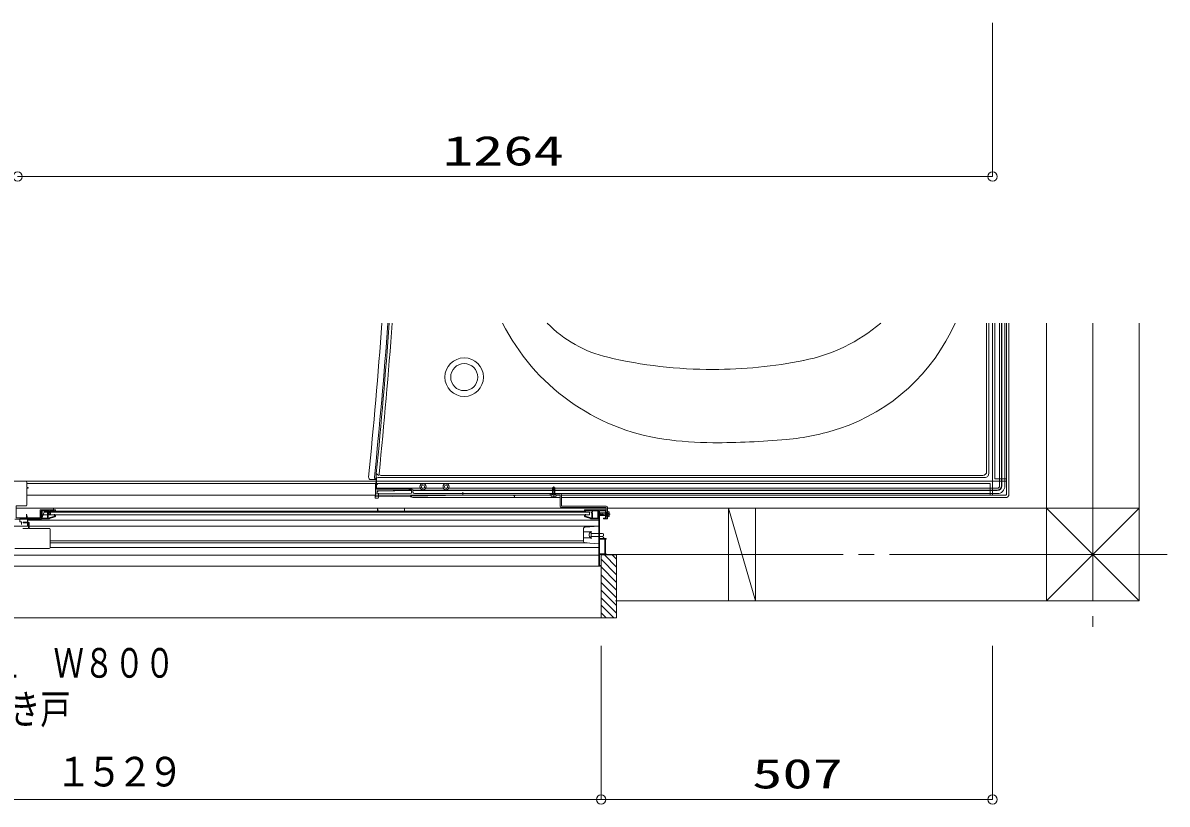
# Model space of a CAD drawing. Units: millimetres on the paper. Extents: x -305 to 305, y -152 to 152.
# Drawn here: x -115.3 to -41.1, y -68.4 to -17.7 of the extents above; entities that cross this region are included whole.
import ezdxf
from ezdxf.enums import TextEntityAlignment as Align

# ---------------------------------------------------------------- set-up
doc = ezdxf.new("R2010")
doc.units = ezdxf.units.MM
doc.linetypes.add('LONG_CHAIN', pattern=[21, 18, -1, 1, -1])
doc.layers.add('0-0_0', color=7, linetype='Continuous', lineweight=9)
doc.layers.add('0-1_VIEW0001', color=7, linetype='Continuous', lineweight=9)
doc.styles.add('ＭＳ ゴシック', font='')
doc.styles.get('ＭＳ ゴシック').set_extended_font_data('MS Gothic')

# ---------------------------------------------------------------- blocks, each defined once
blk = doc.blocks.new('_ORIGIN')
at = {"layer": '0-0_0'}
blk.add_line((0, 0), (-1, 0), dxfattribs=at)
blk.add_circle((0, 0), 0.5, dxfattribs=at)

msp = doc.modelspace()

# ---------------------------------------------------------------- linework, layer by layer
at = {"layer": '0-1_VIEW0001'}
for p, q in [((-52.434, -17.717), (-52.434, -27.676)), ((-53.034, -27.676), (-115.034, -27.676)), ((-52.818, -46.795), (-52.818, -37.177)), ((-52.684, -46.929), (-52.684, -37.177)), ((-52.434, -37.177), (-52.434, -47.404)), ((-52.284, -37.177), (-52.284, -47.279)), ((-51.984, -47.729), (-51.984, -37.177)), ((-51.852, -47.71), (-51.852, -37.177)), ((-51.834, -47.729), (-51.834, -37.177)), ((-51.634, -47.729), (-51.634, -37.177)), ((-51.534, -48.279), (-51.534, -37.177)), ((-51.534, -37.177), (-51.534, -47.429)), ((-51.374, -48.279), (-51.374, -37.177)), ((-48.934, -37.177), (-48.934, -55.177)), ((-42.934, -37.177), (-42.934, -55.177)), ((-92.434, -47.429), (-152.259, -47.429)), ((-152.259, -47.429), (-52.459, -47.429)), ((-115.084, -47.429), (-115.769, -47.429)), ((-92.736, -47.316), (-92.35, -47.319)), ((-92.384, -47.895), (-92.384, -46.927)), ((-92.208, -47.045), (-92.384, -46.927)), ((-92.367, -47.879), (-92.367, -47.279)), ((-52.934, -47.179), (-92.267, -47.179)), ((-53.068, -47.045), (-92.097, -47.045)), ((-52.434, -47.454), (-52.434, -48.329)), ((-52.409, -47.429), (-51.534, -47.429)), ((-52.284, -47.279), (-51.534, -47.279)), ((-115.034, -47.579), (-52.584, -47.579)), ((-92.434, -47.576), (-92.434, -47.577)), ((-92.434, -47.577), (-92.434, -47.647)), ((-92.434, -47.647), (-92.434, -48.042)), ((-92.434, -48.042), (-92.434, -48.141)), ((-92.434, -48.141), (-92.434, -48.227)), ((-92.434, -48.202), (-92.334, -48.209)), ((-92.367, -47.929), (-92.384, -47.895)), ((-92.367, -47.929), (-92.367, -47.879)), ((-89.532, -47.879), (-92.367, -47.879)), ((-90.066, -47.929), (-92.367, -47.929)), ((-92.334, -48.225), (-92.334, -48.148)), ((-90.109, -48.188), (-92.334, -48.225)), ((-90.109, -48.029), (-92.236, -48.064)), ((-90.163, -48.003), (-90.109, -48.002)), ((-90.109, -48.004), (-90.109, -48.029)), ((-90.109, -48.029), (-90.109, -48.188)), ((-89.991, -48.01), (-90.009, -48.029)), ((-52.134, -48.029), (-90.009, -48.029)), ((-90.009, -48.129), (-90.009, -48.029)), ((-89.991, -48.01), (-89.991, -48.004)), ((-52.152, -48.01), (-89.991, -48.01)), ((-88.032, -47.879), (-89.186, -47.879)), ((-52.134, -47.879), (-87.686, -47.879)), ((-86.784, -48.33), (-86.784, -48.132)), ((-80.892, -47.827), (-80.952, -48.026)), ((-80.884, -47.884), (-80.927, -48.029)), ((-80.892, -47.809), (-80.877, -47.809)), ((-80.892, -47.827), (-80.892, -47.809)), ((-80.884, -48.496), (-80.884, -47.762)), ((-80.884, -47.884), (-80.884, -47.809)), ((-80.884, -47.884), (-80.877, -47.809)), ((-80.884, -48.36), (-80.884, -48.178)), ((-80.802, -47.859), (-80.877, -47.809)), ((-80.802, -48.309), (-80.802, -47.859)), ((-52.584, -47.579), (-52.584, -48.329)), ((-115.034, -48.329), (-81.057, -48.329)), ((-92.45, -48.329), (-92.453, -48.529)), ((-92.292, -48.529), (-92.453, -48.529)), ((-92.434, -48.429), (-92.434, -48.227)), ((-92.434, -48.429), (-86.784, -48.33)), ((-92.234, -48.425), (-92.434, -48.429)), ((-92.241, -48.425), (-92.242, -48.479)), ((-92.234, -48.425), (-92.234, -48.224)), ((-90.105, -48.452), (-90.106, -48.388)), ((-83.434, -48.488), (-89.96, -48.488)), ((-52.134, -48.229), (-89.909, -48.229)), ((-83.493, -48.329), (-83.465, -48.357)), ((-83.434, -48.488), (-83.435, -48.427)), ((-83.434, -48.489), (-83.434, -48.429)), ((-83.434, -48.489), (-80.464, -48.489)), ((-83.334, -48.329), (-81.057, -48.329)), ((-81.109, -48.229), (-80.464, -48.229)), ((-81.109, -48.309), (-81.109, -48.229)), ((-80.464, -48.309), (-81.109, -48.309)), ((-81.059, -48.309), (-81.054, -48.364)), ((-80.997, -48.309), (-80.997, -48.229)), ((-80.772, -48.309), (-80.772, -48.229)), ((-80.709, -48.309), (-80.714, -48.364)), ((-80.711, -48.329), (-80.464, -48.329)), ((-80.711, -48.329), (-80.464, -48.329)), ((-80.464, -49.049), (-80.464, -48.309)), ((-80.384, -48.329), (-51.584, -48.329)), ((-80.384, -48.329), (-52.434, -48.329)), ((-80.384, -48.489), (-51.584, -48.489)), ((-77.484, -49.177), (-115.724, -49.177)), ((-114.984, -49.794), (-115.059, -49.553)), ((-115.058, -49.552), (-115.058, -49.794)), ((-113.209, -49.279), (-114.144, -49.279)), ((-114.094, -49.854), (-114.094, -49.427)), ((-113.884, -49.359), (-114.084, -49.879)), ((-78.559, -49.599), (-113.976, -49.599)), ((-78.559, -49.439), (-113.915, -49.439)), ((-78.884, -49.359), (-113.884, -49.359)), ((-113.699, -49.407), (-113.699, -49.379)), ((-113.678, -49.449), (-113.697, -49.415)), ((-113.695, -49.481), (-113.681, -49.467)), ((-113.684, -49.364), (-113.683, -49.364)), ((-113.67, -49.371), (-113.629, -49.444)), ((-113.628, -49.478), (-113.65, -49.499)), ((-113.639, -49.489), (-113.639, -49.505)), ((-113.608, -49.448), (-113.632, -49.471)), ((-113.632, -49.53), (-113.611, -49.566)), ((-113.624, -49.464), (-113.624, -49.467)), ((-113.565, -49.556), (-113.592, -49.511)), ((-113.59, -49.579), (-113.578, -49.579)), ((-113.589, -49.492), (-113.563, -49.467)), ((-113.509, -49.439), (-113.509, -49.599)), ((-113.308, -49.177), (-113.308, -49.279)), ((-113.274, -49.606), (-113.274, -49.604)), ((-113.233, -49.653), (-113.27, -49.617)), ((-113.259, -49.414), (-113.259, -49.439)), ((-113.259, -49.589), (-113.24, -49.589)), ((-113.234, -49.334), (-113.234, -49.389)), ((-113.23, -49.593), (-113.188, -49.634)), ((-113.184, -49.439), (-113.184, -49.304)), ((-113.184, -49.645), (-113.184, -49.692)), ((-92.256, -49.359), (-92.309, -49.177)), ((-92.308, -49.177), (-92.308, -49.359)), ((-90.558, -49.177), (-90.558, -49.359)), ((-77.484, -49.129), (-80.384, -49.129)), ((-78.884, -49.439), (-78.884, -49.304)), ((-78.884, -49.645), (-78.884, -49.692)), ((-78.838, -49.593), (-78.88, -49.634)), ((-78.859, -49.279), (-77.484, -49.279)), ((-78.839, -49.684), (-78.839, -49.663)), ((-78.835, -49.653), (-78.798, -49.617)), ((-78.834, -49.334), (-78.834, -49.389)), ((-78.809, -49.589), (-78.828, -49.589)), ((-78.809, -49.414), (-78.809, -49.439)), ((-78.794, -49.606), (-78.794, -49.604)), ((-78.559, -49.439), (-78.559, -49.599)), ((-78.509, -49.456), (-78.509, -49.456)), ((-78.444, -49.464), (-78.444, -49.467)), ((-78.44, -49.478), (-78.418, -49.499)), ((-78.398, -49.371), (-78.439, -49.444)), ((-78.39, -49.449), (-78.371, -49.415)), ((-78.373, -49.481), (-78.387, -49.467)), ((-78.384, -49.364), (-78.385, -49.364)), ((-78.369, -49.407), (-78.369, -49.379)), ((-77.974, -49.793), (-77.974, -49.427)), ((-77.216, -49.564), (-77.951, -49.564)), ((-77.853, -49.481), (-77.904, -49.556)), ((-77.829, -49.564), (-77.904, -49.556)), ((-77.904, -49.556), (-77.904, -49.571)), ((-77.829, -49.564), (-77.904, -49.564)), ((-77.853, -49.646), (-77.904, -49.571)), ((-77.886, -49.571), (-77.904, -49.571)), ((-77.886, -49.571), (-77.686, -49.631)), ((-77.439, -49.481), (-77.853, -49.481)), ((-77.853, -49.646), (-77.439, -49.646)), ((-77.829, -49.564), (-77.684, -49.607)), ((-77.739, -49.59), (-77.739, -49.481)), ((-77.739, -49.646), (-77.739, -49.615)), ((-77.405, -49.456), (-77.485, -49.456)), ((-77.405, -49.681), (-77.485, -49.681)), ((-77.484, -49.859), (-77.484, -49.129)), ((-77.484, -49.294), (-77.484, -49.839)), ((-77.439, -49.65), (-77.439, -49.456)), ((-77.429, -49.477), (-77.439, -49.477)), ((-77.429, -49.65), (-77.439, -49.65)), ((-77.404, -49.859), (-77.404, -49.129)), ((-42.932, -49.177), (-77.404, -49.177)), ((-77.404, -49.389), (-77.348, -49.393)), ((-67.809, -55.177), (-69.559, -49.177)), ((-69.558, -49.177), (-69.558, -55.177)), ((-67.808, -49.177), (-67.808, -55.177)), ((-48.934, -49.175), (-42.932, -55.177)), ((-42.932, -49.177), (-48.934, -55.178)), ((-114.934, -50.339), (-152.084, -50.339)), ((-115.809, -49.879), (-114.084, -49.879)), ((-115.284, -50.114), (-115.284, -50.094)), ((-115.269, -50.079), (-114.934, -50.079)), ((-114.949, -50.129), (-115.269, -50.129)), ((-114.984, -49.879), (-114.984, -50.339)), ((-114.984, -49.939), (-77.959, -49.939)), ((-114.934, -50.464), (-114.934, -50.143)), ((-114.884, -50.129), (-114.884, -50.464)), ((-114.884, -50.339), (-77.984, -50.339)), ((-114.109, -49.854), (-114.109, -49.819)), ((-113.219, -49.74), (-113.57, -49.849)), ((-78.849, -49.74), (-78.499, -49.849)), ((-77.959, -50.329), (-78.843, -50.395)), ((-78.485, -49.806), (-78.829, -49.699)), ((-78.469, -49.854), (-77.959, -49.854)), ((-77.959, -49.839), (-77.959, -49.819)), ((-77.959, -50.329), (-77.959, -51.479)), ((-77.404, -49.859), (-77.484, -49.859)), ((-77.404, -49.739), (-77.348, -49.734)), ((-115.3, -50.479), (-114.949, -50.479)), ((-114.869, -50.479), (-113.584, -50.479)), ((-113.534, -50.529), (-113.534, -51.729)), ((-78.959, -51.288), (-78.959, -50.52)), ((-78.959, -50.704), (-78.459, -50.704)), ((-78.959, -51.104), (-78.459, -51.104)), ((-78.459, -50.904), (-78.459, -50.654)), ((-77.959, -50.804), (-78.459, -50.804)), ((-78.459, -51.154), (-78.459, -50.904)), ((-77.959, -51.004), (-78.459, -51.004)), ((-78.389, -50.804), (-77.729, -50.804)), ((-78.389, -51.004), (-77.729, -51.004)), ((-77.729, -50.804), (-77.659, -50.839)), ((-77.659, -50.969), (-77.729, -51.004)), ((-77.659, -50.839), (-77.659, -50.969)), ((-77.534, -51.174), (-77.484, -51.174)), ((-77.484, -51.144), (-77.484, -51.174)), ((-113.584, -51.779), (-115.819, -51.779)), ((-113.534, -51.282), (-78.959, -51.282)), ((-113.534, -51.422), (-78.716, -51.422)), ((-113.534, -51.729), (-77.984, -51.729)), ((-77.959, -51.479), (-78.843, -51.412)), ((-152.206, -52.224), (-77.959, -52.224)), ((-77.809, -52.206), (-77.809, -56.281)), ((-77.809, -52.206), (-76.809, -52.206)), ((-76.809, -53.482), (-77.809, -52.482)), ((-76.81, -52.987), (-77.59, -52.206)), ((-76.81, -52.487), (-77.09, -52.206)), ((-76.809, -52.206), (-76.809, -56.281)), ((-151.225, -52.929), (-77.809, -52.929)), ((-76.809, -53.982), (-77.809, -52.982)), ((-76.809, -54.482), (-77.809, -53.482)), ((-76.809, -54.982), (-77.809, -53.982)), ((-76.809, -55.477), (-77.809, -54.477)), ((-76.809, -55.972), (-77.809, -54.972)), ((-76.995, -56.281), (-77.809, -55.467)), ((-42.934, -55.177), (-76.884, -55.177)), ((-76.809, -56.281), (-155.234, -56.281)), ((-77.49, -56.281), (-77.809, -55.962)), ((-77.809, -58.094), (-77.809, -68.053)), ((-77.809, -58.094), (-77.809, -68.053)), ((-52.434, -58.094), (-52.434, -68.053)), ((-78.409, -68.053), (-153.634, -68.053)), ((-53.034, -68.053), (-77.209, -68.053))]:
    msp.add_line(p, q, dxfattribs=at)
at = {"layer": '0-1_VIEW0001', "linetype": 'LONG_CHAIN'}
for p, q in [((-45.934, -37.177), (-45.934, -56.856)), ((-41.12, -52.177), (-77.484, -52.177))]:
    msp.add_line(p, q, dxfattribs=at)
at = {"layer": '0-1_VIEW0001'}
for points in [[(-115.034, -47.479), (-115.049, -47.443), (-115.084, -47.429)], [(-115.034, -48.979), (-115.034, -47.869), (-114.959, -47.869), (-114.959, -47.829), (-115.034, -47.829), (-115.034, -47.479)], [(-90.163, -48.003), (-90.27, -48.004), (-92.336, -48.039)], [(-80.967, -48.309), (-80.967, -47.859), (-80.892, -47.809)], [(-77.484, -49.049), (-80.384, -49.049), (-80.384, -48.309)], [(-114.169, -49.304), (-114.169, -49.794), (-115.724, -49.794), (-115.724, -49.029), (-115.084, -49.029)], [(-115.084, -49.029), (-115.049, -49.014), (-115.034, -48.979)], [(-114.144, -49.279), (-114.162, -49.286), (-114.169, -49.304)], [(-114.109, -49.839), (-114.109, -49.334), (-113.604, -49.334), (-113.604, -49.437)], [(-114.099, -49.416), (-114.091, -49.366), (-114.049, -49.394)], [(-114.094, -49.427), (-114.095, -49.421), (-114.099, -49.416)], [(-114.049, -49.394), (-114.049, -49.809), (-113.699, -49.809), (-113.699, -49.491)], [(-113.699, -49.379), (-113.695, -49.368), (-113.684, -49.364)], [(-113.697, -49.415), (-113.699, -49.411), (-113.699, -49.407)], [(-113.699, -49.491), (-113.698, -49.485), (-113.695, -49.481)], [(-113.683, -49.364), (-113.675, -49.366), (-113.67, -49.371)], [(-113.681, -49.467), (-113.677, -49.458), (-113.678, -49.449)], [(-113.65, -49.499), (-113.653, -49.504), (-113.654, -49.51)], [(-113.654, -49.51), (-113.654, -49.809), (-113.599, -49.809)], [(-113.632, -49.471), (-113.637, -49.479), (-113.639, -49.489)], [(-113.639, -49.505), (-113.637, -49.518), (-113.632, -49.53)], [(-113.629, -49.444), (-113.625, -49.454), (-113.624, -49.464)], [(-113.624, -49.467), (-113.625, -49.473), (-113.628, -49.478)], [(-113.611, -49.566), (-113.602, -49.575), (-113.59, -49.579)], [(-113.604, -49.437), (-113.605, -49.443), (-113.608, -49.448)], [(-113.592, -49.511), (-113.594, -49.501), (-113.589, -49.492)], [(-113.583, -49.806), (-113.229, -49.695), (-113.229, -49.663)], [(-113.578, -49.579), (-113.565, -49.571), (-113.565, -49.556)], [(-113.563, -49.467), (-113.56, -49.462), (-113.559, -49.456)], [(-113.559, -49.456), (-113.559, -49.334), (-113.234, -49.334)], [(-113.274, -49.604), (-113.27, -49.593), (-113.259, -49.589)], [(-113.27, -49.617), (-113.273, -49.612), (-113.274, -49.606)], [(-113.234, -49.389), (-113.237, -49.396), (-113.244, -49.399), (-113.255, -49.403), (-113.259, -49.414)], [(-113.24, -49.589), (-113.235, -49.59), (-113.23, -49.593)], [(-113.229, -49.663), (-113.23, -49.658), (-113.233, -49.653)], [(-113.184, -49.692), (-113.194, -49.721), (-113.219, -49.74)], [(-113.184, -49.304), (-113.191, -49.286), (-113.209, -49.279)], [(-113.188, -49.634), (-113.185, -49.639), (-113.184, -49.645)], [(-78.884, -49.304), (-78.877, -49.286), (-78.859, -49.279)], [(-78.88, -49.634), (-78.883, -49.639), (-78.884, -49.645)], [(-78.884, -49.692), (-78.874, -49.721), (-78.849, -49.74)], [(-78.839, -49.663), (-78.838, -49.658), (-78.835, -49.653)], [(-78.829, -49.699), (-78.836, -49.693), (-78.839, -49.684)], [(-78.828, -49.589), (-78.834, -49.59), (-78.838, -49.593)], [(-77.959, -52.929), (-77.959, -49.334), (-78.834, -49.334)], [(-78.834, -49.389), (-78.831, -49.396), (-78.824, -49.399), (-78.813, -49.403), (-78.809, -49.414)], [(-78.794, -49.604), (-78.798, -49.593), (-78.809, -49.589)], [(-78.798, -49.617), (-78.795, -49.612), (-78.794, -49.606)], [(-78.414, -49.51), (-78.414, -49.809), (-78.469, -49.809)], [(-78.439, -49.444), (-78.443, -49.454), (-78.444, -49.464)], [(-78.444, -49.467), (-78.443, -49.473), (-78.44, -49.478)], [(-78.418, -49.499), (-78.415, -49.504), (-78.414, -49.51)], [(-78.385, -49.364), (-78.393, -49.366), (-78.398, -49.371)], [(-78.387, -49.467), (-78.392, -49.458), (-78.39, -49.449)], [(-78.369, -49.379), (-78.373, -49.368), (-78.384, -49.364)], [(-78.369, -49.491), (-78.37, -49.485), (-78.373, -49.481)], [(-78.371, -49.415), (-78.37, -49.411), (-78.369, -49.407)], [(-78.019, -49.394), (-78.019, -49.809), (-78.369, -49.809), (-78.369, -49.491)], [(-77.969, -49.416), (-77.977, -49.366), (-78.019, -49.394)], [(-77.974, -49.427), (-77.973, -49.421), (-77.969, -49.416)], [(-77.484, -49.854), (-77.659, -49.854), (-77.659, -49.814), (-77.529, -49.814), (-77.529, -49.334), (-77.909, -49.334), (-77.909, -51.129), (-77.684, -51.129), (-77.684, -51.079), (-77.639, -51.079), (-77.639, -51.129), (-77.499, -51.129)], [(-77.286, -49.461), (-77.377, -49.506), (-77.407, -49.564)], [(-77.286, -49.666), (-77.377, -49.621), (-77.407, -49.564)], [(-115.384, -50.229), (-115.384, -50.054), (-115.489, -50.054), (-115.489, -49.854), (-113.599, -49.854)], [(-115.284, -50.094), (-115.28, -50.083), (-115.269, -50.079)], [(-115.269, -50.129), (-115.28, -50.124), (-115.284, -50.114)], [(-114.934, -50.144), (-114.938, -50.133), (-114.949, -50.129)], [(-114.934, -50.079), (-114.899, -50.093), (-114.884, -50.129)], [(-113.599, -49.809), (-113.591, -49.808), (-113.583, -49.806)], [(-113.57, -49.849), (-113.584, -49.852), (-113.599, -49.854)], [(-78.499, -49.849), (-78.484, -49.852), (-78.469, -49.854)], [(-78.469, -49.809), (-78.477, -49.808), (-78.485, -49.806)], [(-77.959, -49.819), (-77.961, -49.811), (-77.967, -49.806), (-77.972, -49.8), (-77.974, -49.793)], [(-114.949, -50.479), (-114.938, -50.474), (-114.934, -50.464)], [(-114.884, -50.464), (-114.88, -50.474), (-114.869, -50.479)], [(-113.584, -50.479), (-113.549, -50.493), (-113.534, -50.529)], [(-77.534, -51.174), (-77.534, -52.134), (-77.484, -52.134), (-77.484, -52.179), (-77.909, -52.179), (-77.909, -52.879), (-77.809, -52.879), (-77.809, -52.929)], [(-77.499, -51.129), (-77.488, -51.133), (-77.484, -51.144)], [(-113.534, -51.729), (-113.549, -51.764), (-113.584, -51.779)]]:
    msp.add_lwpolyline(points, dxfattribs=at)
msp.add_lwpolyline([(-77.909, -51.174), (-77.579, -51.174), (-77.579, -52.134), (-77.909, -52.134)], close=True, dxfattribs=at)
for centre, radius in [((-86.684, -40.679), 1.25), ((-86.684, -40.679), 0.875), ((-89.359, -47.779), 0.2), ((-89.359, -47.779), 0.113), ((-87.859, -47.779), 0.2), ((-87.859, -47.779), 0.113)]:
    msp.add_circle(centre, radius, dxfattribs=at)
for centre, radius, start, end in [((-491.434, -7.429), 400.525, 354.30831, 355.74053), ((-491.434, -7.429), 400.909, 354.31329, 355.74462), ((-491.434, -7.429), 401, 354.34726, 355.74559), ((-491.434, -7.429), 401.187, 354.34874, 355.74758), ((-71.717, -30.844), 14, 206.89275, 261.67971), ((-75.564, -31.602), 8, 224.17883, 256.84989), ((-66.827, -28.808), 11, 281.23472, 310.46806), ((-66.313, -32.15), 12.5, 288.46728, 336.28925), ((-70.559, -10.179), 30, 256.84989, 269.99999), ((-70.559, -10.179), 30, 270.00001, 281.32804), ((-67.105, -29.779), 15, 274.95444, 288.46728), ((-70.559, -22.929), 22, 261.67971, 270), ((-70.559, 10.071), 55, 269.99999, 274.95444), ((-92.734, -47.166), 0.15, 174.30831, 269.5), ((-92.349, -47.169), 0.15, 174.31329, 269.5), ((-92.284, -47.576), 0.15, 91, 180), ((-92.267, -47.279), 0.1, 90, 180), ((-92.097, -46.945), 0.1, 174.34874, 270), ((-53.068, -46.795), 0.25, 270, 0), ((-52.934, -46.929), 0.25, 270, 0.00001), ((-52.459, -47.454), 0.025, 360, 90), ((-52.409, -47.404), 0.025, 180, 270), ((-92.284, -47.725), 0.15, 90.91362, 180), ((-92.284, -47.79), 0.15, 90.91362, 180), ((-92.334, -48.139), 0.1, 90.96524, 180), ((-92.234, -48.148), 0.1, 90.96524, 180), ((-92.234, -48.164), 0.1, 90.96524, 180), ((-90.066, -48.004), 0.075, 0, 90), ((-89.909, -48.129), 0.1, 180, 270), ((-80.939, -48.026), 0.0124, 180, 347.19096), ((-52.152, -47.71), 0.3, 270, 0), ((-52.134, -47.729), 0.3, 270, 0), ((-52.134, -47.729), 0.5, 270, 0.00001), ((-52.134, -47.729), 0.15, 270, 0.00001), ((-92.292, -48.479), 0.05, 270, 359), ((-89.96, -48.178), 0.31, 222.85141, 270), ((-83.535, -48.428), 0.1, 1.01715, 90), ((-83.334, -48.429), 0.1, 90, 180), ((-80.989, -48.359), 0.065, 185, 254.11915), ((-80.884, -47.989), 0.45, 254.11915, 285.88085), ((-80.779, -48.359), 0.065, 285.88085, 355), ((-80.464, -48.309), 0.08, 0, 90), ((-51.584, -48.279), 0.21, 270, 0.00001), ((-51.584, -48.279), 0.05, 270, 0.00001), ((-80.384, -49.049), 0.08, 180, 270), ((-77.686, -49.619), 0.0124, 270, 77.19096), ((-77.484, -49.129), 0.08, 0, 90), ((-77.429, -49.452), 0.025, 271.06262, 0), ((-77.429, -49.675), 0.025, 0, 90), ((-77.354, -49.458), 0.065, 15.88085, 85), ((-77.354, -49.669), 0.065, 275, 344.11915), ((-77.724, -49.564), 0.45, 344.11915, 15.88085), ((-78.834, -50.52), 0.125, 94.28915, 180), ((-78.374, -50.904), 0.21, 117.28096, 242.71904), ((-78.467, -50.724), 0.0077, 0, 117.28096), ((-78.467, -51.083), 0.0077, 242.71904, 0), ((-78.834, -51.288), 0.125, 180, 265.71085)]:
    msp.add_arc(centre, radius, start, end, dxfattribs=at)

# ---------------------------------------------------------------- block references
at = {"layer": '0-1_VIEW0001', "xscale": 0.6, "yscale": 0.6, "rotation": 180}
for p in [(-115.634, -27.676), (-77.809, -68.053)]:
    msp.add_blockref('_ORIGIN', p, dxfattribs=at)
at = {"layer": '0-1_VIEW0001', "xscale": 0.6, "yscale": 0.6}
for p in [(-52.434, -27.676), (-77.809, -68.053), (-52.434, -68.053)]:
    msp.add_blockref('_ORIGIN', p, dxfattribs=at)

# ---------------------------------------------------------------- texts
at = {"layer": '0-1_VIEW0001', "style": 'ＭＳ ゴシック'}
for s, width, p in [('1264', 1.5, (-88.067, -27.537)), ('ドア位置ＡＬ\u3000Ｗ８００', 0.75, (-127.06, -60.736)), ('片引き戸', 0.75, (-120.06, -63.733)), ('２', 0.9, (-109.207, -67.787)), ('９', 0.9, (-107.219, -67.787)), ('１', 0.9, (-113.183, -67.787)), ('５', 0.9, (-111.195, -67.787)), ('507', 1.5, (-68.018, -67.914))]:
    msp.add_text(s, height=1.921, dxfattribs=dict(at, width=width)).set_placement(p, align=Align.BOTTOM_LEFT)

doc.saveas('drawing.dxf')
